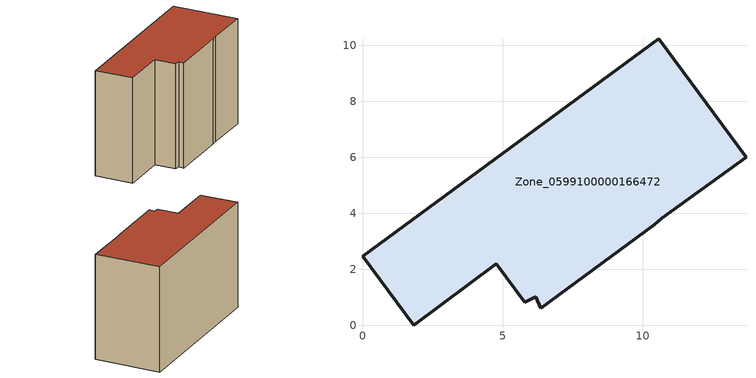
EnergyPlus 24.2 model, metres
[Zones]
Zone_0599100000166472
 floor ground (C_G): 4.78,2.19 1.82,0 0,2.46 10.57,10.23 13.69,6 10.69,3.81 10.41,3.58 6.36,0.6 6.19,1.02 5.8,0.82 z0
 wall outside (C_F): 10.57,10.23 0,2.46 1.82,0 4.78,2.19 5.8,0.82 6.19,1.02 6.36,0.6 10.41,3.58 10.69,3.81 13.69,6 10.57,10.23 z0:8.44
 roof outside (C_R): 10.41,3.58 10.69,3.81 13.69,6 10.57,10.23 0,2.46 1.82,0 4.78,2.19 5.8,0.82 6.19,1.02 6.36,0.6 z8.44
[BUILDING]
Pand.0599100000166472: North Axis=0; Terrain=City; Loads Convergence Tolerance Value=0.04; Temperature Convergence Tolerance Value=0.4; Solar Distribution=FullExterior; Maximum Number of Warmup Days=25; Minimum Number of Warmup Days=1
[Site:Location]
Rotterdam.The.Hague.AP_ZH_NLD Design_Conditions: Latitude=51.96; Longitude=4.45; Time Zone=1; Elevation=-4.5
[SITE:GROUNDTEMPERATURE:BUILDINGSURFACE]
18, 18, 18, 18, 18, 18, 18, 18, 18, 18, 18, 18
[MATERIAL] Thermal Absorptance=0.9; Solar Absorptance=0.7; Visible Absorptance=0.7
Name | Roughness | Thickness | Conductivity | Density | Specific Heat
G.TC.1975-1991 | MediumSmooth | 0.15 | 0.288461 | 540 | 1210
F.TC.1975-1991 | Rough | 0.3 | 0.230769 | 1920 | 840
R.TC.1975-1991 | MediumRough | 0.2 | 0.153846 | 1500 | 1000
[CONSTRUCTION]
C_G: G.TC.1975-1991
C_F: F.TC.1975-1991
C_R: R.TC.1975-1991
[ZONE]
Zone_0599100000166472: Type=1; Multiplier=1; Ceiling Height=Autocalculate; Volume=Autocalculate; Floor Area=autocalculate; Part of Total Floor Area=Yes
[ZONEINFILTRATION:DESIGNFLOWRATE]
Infil_Zone_0599100000166472: Zone or ZoneList or Space or SpaceList=Zone_0599100000166472; Schedule=AlwaysOn; Design Flow Rate Calculation Method=Flow/Area; Flow Rate per Floor Area=0.003; Constant Term Coefficient=1; Temperature Term Coefficient=0; Velocity Term Coefficient=0; Velocity Squared Term Coefficient=0
[HVACTEMPLATE:ZONE:IDEALLOADSAIRSYSTEM]
Zone_0599100000166472: Maximum Heating Supply Air Temperature=50; Minimum Cooling Supply Air Temperature=13; Maximum Heating Supply Air Humidity Ratio=0.0156; Minimum Cooling Supply Air Humidity Ratio=0.0077; Heating Limit=NoLimit; Cooling Limit=NoLimit; Dehumidification Control Type=ConstantSensibleHeatRatio; Cooling Sensible Heat Ratio=0.7; Dehumidification Setpoint=60; Humidification Control Type=None; Humidification Setpoint=30; Outdoor Air Method=None; Outdoor Air Flow Rate per Person=0.00944; Outdoor Air Flow Rate per Zone Floor Area=0; Outdoor Air Flow Rate per Zone=0; Demand Controlled Ventilation Type=None; Outdoor Air Economizer Type=NoEconomizer; Heat Recovery Type=None; Sensible Heat Recovery Effectiveness=0.7; Latent Heat Recovery Effectiveness=0.65
[ZONECONTROL:THERMOSTAT]
ThermostatControl_Zone_0599100000166472: Zone or ZoneList=Zone_0599100000166472; Control Type Schedule=DualSetpointControlType; Control 1=Thermostat_Zone_0599100000166472; Temperature Difference Between Cutout And Setpoint=0
[THERMOSTATSETPOINT:DUALSETPOINT]
Thermostat_Zone_0599100000166472: Heating Setpoint Temperature Schedule=HeatingSetpoint_Zone_0599100000166472; Cooling Setpoint Temperature Schedule=CoolingSetpoint_Zone_0599100000166472
[SCHEDULE:COMPACT]
HeatingSetpoint_Zone_0599100000166472: Through: 12/31, For: AllDays, Until: 24:00, 21
CoolingSetpoint_Zone_0599100000166472: Through: 12/31, For: AllDays, Until: 24:00, 24
DualSetpointControlType: Through: 12/31, For: AllDays, Until: 24:00, 4
AlwaysOn: Through: 12/31, For: AllDays, Until: 24:00, 1
